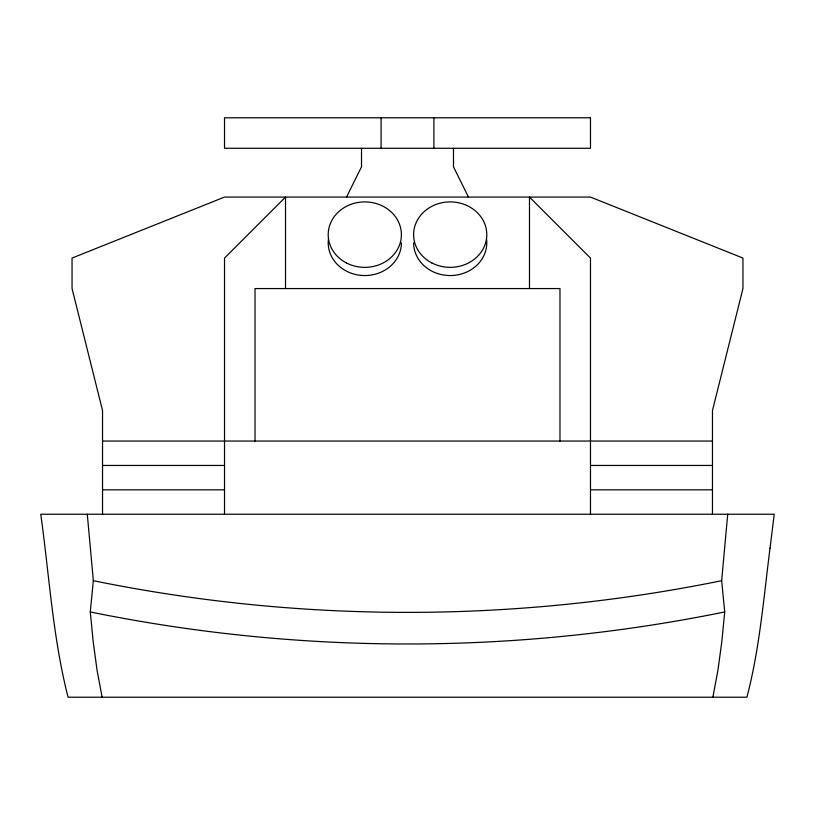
<?xml version="1.0" encoding="UTF-8"?>
<svg xmlns="http://www.w3.org/2000/svg" width="815" height="815" viewBox="0 0 815 815"><rect width="100%" height="100%" fill="white"/><g stroke="black" fill="none" stroke-linecap="round" stroke-linejoin="round"><path stroke-width="1.22" d="M712.87 697.212L717.944 670.246L721.795 641.812L724.718 611.943L721.662 580.698L727.714 514.234M102.13 697.212L97.056 670.246L93.205 641.812L90.282 611.943L93.338 580.698L87.287 514.234M346.507 197.077L361.514 166.831L361.514 148.279M102.537 441.047L712.463 441.047M102.537 465.447L224.522 465.447M590.478 465.447L712.463 465.447M102.537 489.835L224.522 489.835M590.478 489.835L712.463 489.835M468.493 197.077L453.486 166.831L453.486 148.279M712.463 514.234L712.463 410.546L742.954 288.561L742.954 258.07L590.478 197.077L224.522 197.077L72.046 258.07L72.046 288.561L102.537 410.546L102.537 514.234M590.478 514.234L590.478 258.07L529.485 197.077L529.485 288.561M559.976 441.047L559.976 288.561L255.024 288.561L255.024 441.047M433.906 117.788L433.906 148.279M381.094 117.788L381.094 148.279M285.515 288.561L285.515 197.077L224.522 258.07L224.522 514.234M486.586 239.355A36.594 32.732 0 0 1 452.131 275.511A36.594 32.732 0 0 1 413.602 242.819M401.398 242.819A36.594 32.732 0 0 1 362.869 275.511A36.594 32.732 0 0 1 328.414 239.355M724.718 611.943A1586.499 1586.499 0 0 1 90.282 611.943M721.662 580.698A1573.663 1573.663 0 0 1 93.338 580.698M770.032 548.108C763.665 597.976 759.682 648.424 746.927 697.212L68.073 697.212C52.751 637.299 49.307 575.288 40.75 514.234L774.25 514.234L770.032 548.108M590.478 117.788L224.522 117.788L224.522 148.279L590.478 148.279L590.478 117.788M431.899 262.98A36.594 32.732 0 0 0 486.789 234.638A36.594 32.732 0 0 0 431.899 206.287A36.594 32.732 0 0 0 431.899 262.98M346.507 262.98A36.594 32.732 0 0 0 401.398 234.638A36.594 32.732 0 0 0 346.507 206.287A36.594 32.732 0 0 0 346.507 262.98"/></g></svg>
